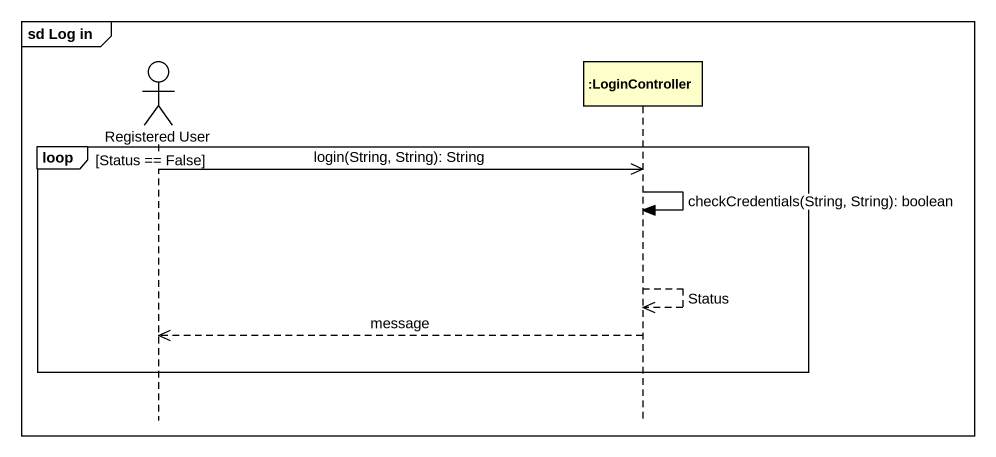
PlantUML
@startuml
mainframe sd Log in
hide footbox
actor "Registered User" as Registered_User
participant ":LoginController" as LoginController

loop Status == False
  Registered_User ->> LoginController : login(String, String): String
  LoginController -> LoginController : checkCredentials(String, String): boolean
  LoginController -->> LoginController : Status
  LoginController -->> Registered_User : message
end
@enduml
